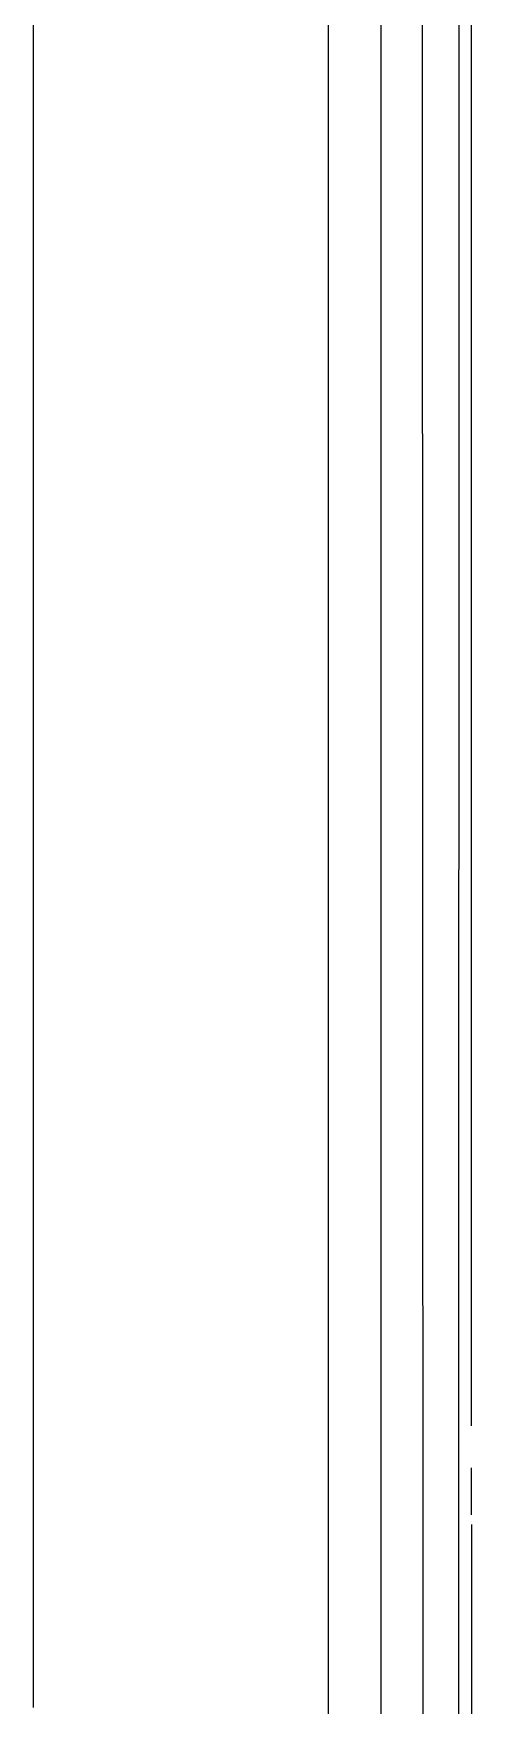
# Model space of a CAD drawing. Header units: millimetres. Extents: x 153 to 4750, y 92 to 3343.
# Drawn here: x 3763.31 to 3766.46, y 2553.36 to 2565.38 of the extents above; entities that cross this region are included whole.
import ezdxf

# ---------------------------------------------------------------- set-up
doc = ezdxf.new("R2010")
doc.units = ezdxf.units.MM

msp = doc.modelspace()

# ---------------------------------------------------------------- linework, layer by layer
for p, q in [((3765.808, 2570.045), (3765.808, 2543.1)), ((3766.103, 2569.874), (3766.113, 2542.924)), ((3766.366, 2542.778), (3766.371, 2569.72)), ((3763.308, 2565.345), (3763.308, 2565.479)), ((3766.459, 2555.368), (3766.459, 2565.49)), ((3765.43, 2565.322), (3765.43, 2565.464)), ((3763.308, 2565.21), (3763.308, 2565.345)), ((3765.43, 2565.179), (3765.43, 2565.322)), ((3763.308, 2565.074), (3763.308, 2565.21)), ((3765.43, 2565.035), (3765.43, 2565.179)), ((3763.308, 2564.938), (3763.308, 2565.074)), ((3765.43, 2564.89), (3765.43, 2565.035)), ((3763.308, 2564.8), (3763.308, 2564.938)), ((3765.43, 2564.744), (3765.43, 2564.89)), ((3763.308, 2564.661), (3763.308, 2564.8)), ((3763.308, 2564.522), (3763.308, 2564.661)), ((3765.43, 2564.597), (3765.43, 2564.744)), ((3763.308, 2564.381), (3763.308, 2564.522)), ((3765.43, 2564.45), (3765.43, 2564.597)), ((3765.43, 2564.302), (3765.43, 2564.45)), ((3763.308, 2564.24), (3763.308, 2564.381)), ((3765.43, 2564.153), (3765.43, 2564.302)), ((3763.308, 2564.097), (3763.308, 2564.24)), ((3765.43, 2564.003), (3765.43, 2564.153)), ((3763.308, 2563.954), (3763.308, 2564.097)), ((3763.308, 2563.81), (3763.308, 2563.954)), ((3765.43, 2563.853), (3765.43, 2564.003)), ((3763.308, 2563.665), (3763.308, 2563.81)), ((3765.43, 2563.702), (3765.43, 2563.853)), ((3763.308, 2563.519), (3763.308, 2563.665)), ((3765.43, 2563.55), (3765.43, 2563.702)), ((3765.43, 2563.397), (3765.43, 2563.55)), ((3763.308, 2563.373), (3763.308, 2563.519)), ((3763.308, 2563.225), (3763.308, 2563.373)), ((3765.43, 2563.244), (3765.43, 2563.397)), ((3763.308, 2563.077), (3763.308, 2563.225)), ((3765.43, 2563.09), (3765.43, 2563.244)), ((3763.308, 2562.928), (3763.308, 2563.077)), ((3765.43, 2562.936), (3765.43, 2563.09)), ((3763.308, 2562.779), (3763.308, 2562.928)), ((3765.43, 2562.781), (3765.43, 2562.936)), ((3763.308, 2562.628), (3763.308, 2562.779)), ((3765.43, 2562.625), (3765.43, 2562.781)), ((3763.308, 2562.477), (3763.308, 2562.628)), ((3765.43, 2562.468), (3765.43, 2562.625)), ((3763.308, 2562.325), (3763.308, 2562.477)), ((3765.43, 2562.312), (3765.43, 2562.468)), ((3763.308, 2562.173), (3763.308, 2562.325)), ((3765.43, 2562.154), (3765.43, 2562.312)), ((3763.308, 2562.019), (3763.308, 2562.173)), ((3765.43, 2561.996), (3765.43, 2562.154)), ((3763.308, 2561.866), (3763.308, 2562.019)), ((3765.43, 2561.837), (3765.43, 2561.996)), ((3763.308, 2561.711), (3763.308, 2561.866)), ((3765.43, 2561.678), (3765.43, 2561.837)), ((3763.308, 2561.556), (3763.308, 2561.711)), ((3765.43, 2561.519), (3765.43, 2561.678)), ((3763.308, 2561.4), (3763.308, 2561.556)), ((3765.43, 2561.359), (3765.43, 2561.519)), ((3763.308, 2561.244), (3763.308, 2561.4)), ((3765.43, 2561.198), (3765.43, 2561.359)), ((3763.308, 2561.087), (3763.308, 2561.244)), ((3765.43, 2561.037), (3765.43, 2561.198)), ((3763.308, 2560.929), (3763.308, 2561.087)), ((3765.43, 2560.876), (3765.43, 2561.037)), ((3763.308, 2560.771), (3763.308, 2560.929)), ((3765.43, 2560.714), (3765.43, 2560.876)), ((3763.308, 2560.613), (3763.308, 2560.771)), ((3765.43, 2560.551), (3765.43, 2560.714)), ((3763.308, 2560.454), (3763.308, 2560.613)), ((3765.43, 2560.389), (3765.43, 2560.551)), ((3763.308, 2560.294), (3763.308, 2560.454)), ((3765.43, 2560.226), (3765.43, 2560.389)), ((3763.308, 2560.134), (3763.308, 2560.294)), ((3765.43, 2560.062), (3765.43, 2560.226)), ((3763.308, 2559.973), (3763.308, 2560.134)), ((3765.43, 2559.898), (3765.43, 2560.062)), ((3763.308, 2559.812), (3763.308, 2559.973)), ((3765.43, 2559.734), (3765.43, 2559.898)), ((3763.308, 2559.651), (3763.308, 2559.812)), ((3765.43, 2559.57), (3765.43, 2559.734)), ((3763.308, 2559.489), (3763.308, 2559.651)), ((3763.308, 2559.327), (3763.308, 2559.489)), ((3765.43, 2559.24), (3765.43, 2559.57)), ((3763.308, 2559.164), (3763.308, 2559.327)), ((3765.43, 2558.909), (3765.43, 2559.24)), ((3763.308, 2559.001), (3763.308, 2559.164)), ((3763.308, 2558.837), (3763.308, 2559.001)), ((3765.43, 2558.578), (3765.43, 2558.909)), ((3763.308, 2558.674), (3763.308, 2558.837)), ((3763.308, 2558.509), (3763.308, 2558.674)), ((3763.308, 2558.345), (3763.308, 2558.509)), ((3765.43, 2558.245), (3765.43, 2558.578)), ((3763.308, 2558.015), (3763.308, 2558.345)), ((3765.43, 2557.912), (3765.43, 2558.245)), ((3763.308, 2557.685), (3763.308, 2558.015)), ((3765.43, 2557.578), (3765.43, 2557.912)), ((3763.308, 2557.353), (3763.308, 2557.685)), ((3765.43, 2557.244), (3765.43, 2557.578)), ((3763.308, 2557.02), (3763.308, 2557.353)), ((3765.43, 2556.574), (3765.43, 2557.244)), ((3763.308, 2556.687), (3763.308, 2557.02)), ((3763.308, 2556.353), (3763.308, 2556.687)), ((3765.43, 2555.904), (3765.43, 2556.574)), ((3763.308, 2556.019), (3763.308, 2556.353)), ((3763.308, 2555.349), (3763.308, 2556.019)), ((3765.43, 2555.235), (3765.43, 2555.904)), ((3763.308, 2554.68), (3763.308, 2555.349)), ((3765.43, 2554.901), (3765.43, 2555.235)), ((3766.459, 2554.728), (3766.459, 2555.065)), ((3765.43, 2554.568), (3765.43, 2554.901)), ((3763.308, 2554.011), (3763.308, 2554.68)), ((3766.459, 2554.659), (3766.46, 2551.346)), ((3765.43, 2554.235), (3765.43, 2554.568)), ((3765.43, 2553.903), (3765.43, 2554.235)), ((3763.308, 2553.677), (3763.308, 2554.011)), ((3765.43, 2553.573), (3765.43, 2553.903)), ((3763.308, 2553.343), (3763.308, 2553.677)), ((3765.43, 2553.243), (3765.43, 2553.573))]:
    msp.add_line(p, q)

doc.saveas('drawing.dxf')
